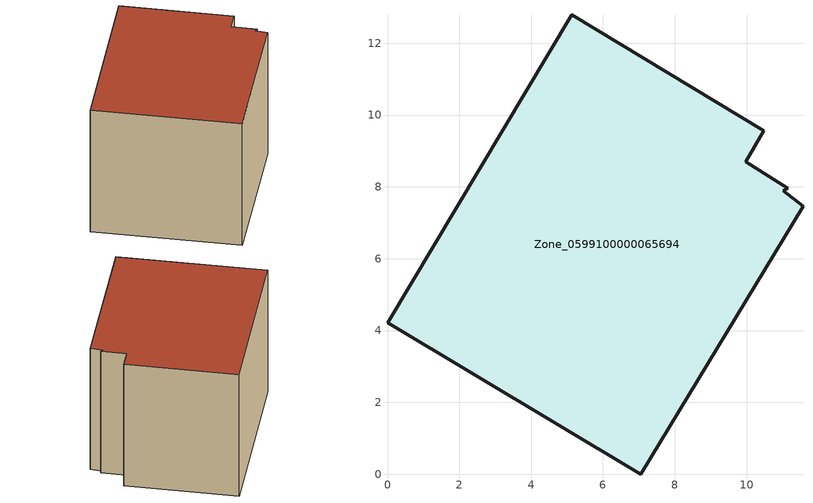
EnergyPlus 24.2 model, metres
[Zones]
Zone_0599100000065694
 floor ground (C_G): 0,4.22 5.13,12.79 10.48,9.56 9.97,8.7 11.14,7.96 11.02,7.89 11.57,7.47 7.05,0 z0
 wall outside (C_F): 5.13,12.79 0,4.22 7.05,0 11.57,7.47 11.02,7.89 11.14,7.96 9.97,8.7 10.48,9.56 5.13,12.79 z0:7.86
 roof outside (C_R): 7.05,0 11.57,7.47 11.02,7.89 11.14,7.96 9.97,8.7 10.48,9.56 5.13,12.79 0,4.22 z7.86
[BUILDING]
Pand.0599100000065694: North Axis=0; Terrain=City; Loads Convergence Tolerance Value=0.04; Temperature Convergence Tolerance Value=0.4; Solar Distribution=FullExterior; Maximum Number of Warmup Days=25; Minimum Number of Warmup Days=1
[Site:Location]
Rotterdam.The.Hague.AP_ZH_NLD Design_Conditions: Latitude=51.96; Longitude=4.45; Time Zone=1; Elevation=-4.5
[SITE:GROUNDTEMPERATURE:BUILDINGSURFACE]
18, 18, 18, 18, 18, 18, 18, 18, 18, 18, 18, 18
[MATERIAL] Thermal Absorptance=0.9; Solar Absorptance=0.7; Visible Absorptance=0.7
Name | Roughness | Thickness | Conductivity | Density | Specific Heat
G.TC.1946-1964 | MediumSmooth | 0.15 | 1 | 540 | 1210
F.TC.1946-1964 | Rough | 0.3 | 0.857143 | 1920 | 840
R.TC.1946-1964 | MediumRough | 0.2 | 0.235294 | 1500 | 1000
[CONSTRUCTION]
C_G: G.TC.1946-1964
C_F: F.TC.1946-1964
C_R: R.TC.1946-1964
[ZONE]
Zone_0599100000065694: Type=1; Multiplier=1; Ceiling Height=Autocalculate; Volume=Autocalculate; Floor Area=autocalculate; Part of Total Floor Area=Yes
[ZONEINFILTRATION:DESIGNFLOWRATE]
Infil_Zone_0599100000065694: Zone or ZoneList or Space or SpaceList=Zone_0599100000065694; Schedule=AlwaysOn; Design Flow Rate Calculation Method=Flow/Area; Flow Rate per Floor Area=0.003; Constant Term Coefficient=1; Temperature Term Coefficient=0; Velocity Term Coefficient=0; Velocity Squared Term Coefficient=0
[HVACTEMPLATE:ZONE:IDEALLOADSAIRSYSTEM]
Zone_0599100000065694: Maximum Heating Supply Air Temperature=50; Minimum Cooling Supply Air Temperature=13; Maximum Heating Supply Air Humidity Ratio=0.0156; Minimum Cooling Supply Air Humidity Ratio=0.0077; Heating Limit=NoLimit; Cooling Limit=NoLimit; Dehumidification Control Type=ConstantSensibleHeatRatio; Cooling Sensible Heat Ratio=0.7; Dehumidification Setpoint=60; Humidification Control Type=None; Humidification Setpoint=30; Outdoor Air Method=None; Outdoor Air Flow Rate per Person=0.00944; Outdoor Air Flow Rate per Zone Floor Area=0; Outdoor Air Flow Rate per Zone=0; Demand Controlled Ventilation Type=None; Outdoor Air Economizer Type=NoEconomizer; Heat Recovery Type=None; Sensible Heat Recovery Effectiveness=0.7; Latent Heat Recovery Effectiveness=0.65
[ZONECONTROL:THERMOSTAT]
ThermostatControl_Zone_0599100000065694: Zone or ZoneList=Zone_0599100000065694; Control Type Schedule=DualSetpointControlType; Control 1=Thermostat_Zone_0599100000065694; Temperature Difference Between Cutout And Setpoint=0
[THERMOSTATSETPOINT:DUALSETPOINT]
Thermostat_Zone_0599100000065694: Heating Setpoint Temperature Schedule=HeatingSetpoint_Zone_0599100000065694; Cooling Setpoint Temperature Schedule=CoolingSetpoint_Zone_0599100000065694
[SCHEDULE:COMPACT]
HeatingSetpoint_Zone_0599100000065694: Through: 12/31, For: AllDays, Until: 24:00, 21
CoolingSetpoint_Zone_0599100000065694: Through: 12/31, For: AllDays, Until: 24:00, 24
DualSetpointControlType: Through: 12/31, For: AllDays, Until: 24:00, 4
AlwaysOn: Through: 12/31, For: AllDays, Until: 24:00, 1
